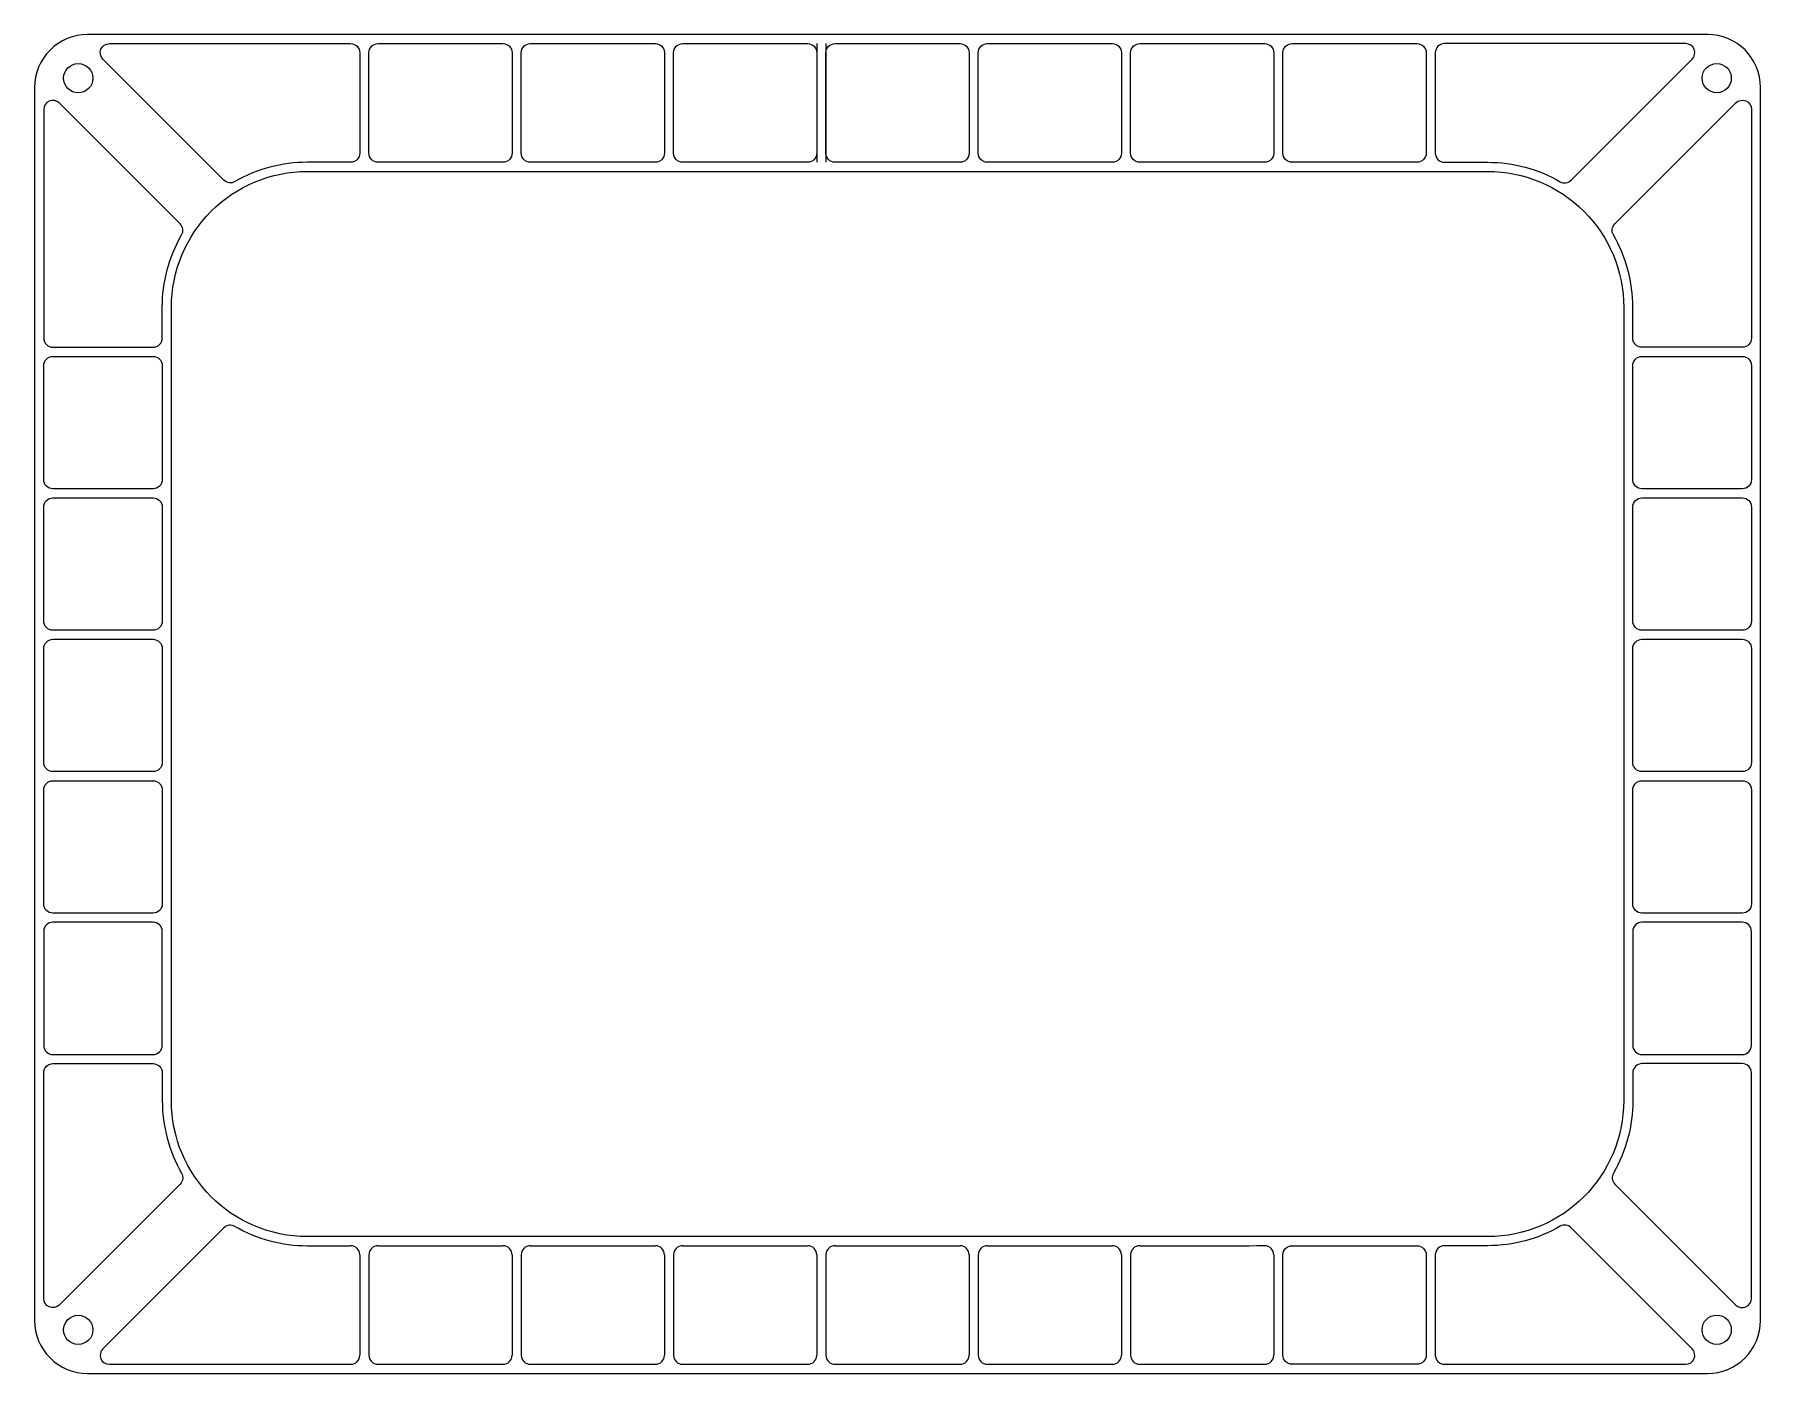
# Model space of a CAD drawing. Header units: millimetres. Extents: x 14 to 203, y 2 to 149.
import ezdxf

# ---------------------------------------------------------------- set-up
doc = ezdxf.new("R2010")
doc.units = ezdxf.units.MM
doc.layers.get('0').update_dxf_attribs({"linetype": 'CONTINUOUS'})

msp = doc.modelspace()

# ---------------------------------------------------------------- linework, layer by layer
for p, q in [((99.87, 147.62), (99.87, 134.62)), ((100.87, 147.62), (100.87, 134.62)), ((21.62, 4.6), (34.87, 17.85)), ((49.77, 14.89), (49.77, 3.89)), ((50.77, 14.89), (50.77, 3.89)), ((66.47, 14.89), (66.47, 3.89)), ((67.47, 14.89), (67.47, 3.89)), ((83.17, 14.89), (83.17, 3.89)), ((84.17, 14.89), (84.17, 3.89)), ((99.87, 14.89), (99.87, 3.89)), ((100.87, 14.89), (100.87, 3.89)), ((116.57, 14.89), (116.57, 3.89)), ((117.57, 14.89), (117.57, 3.89)), ((133.27, 14.89), (133.27, 3.89)), ((134.27, 14.89), (134.27, 3.89)), ((149.97, 14.89), (149.97, 3.89)), ((21.62, 4.6), (21.62, 4.6)), ((22.32, 2.89), (48.77, 2.89)), ((22.32, 2.89), (22.32, 2.89)), ((51.77, 2.89), (65.47, 2.89)), ((68.47, 2.89), (82.17, 2.89)), ((85.17, 2.89), (98.87, 2.89)), ((101.87, 2.89), (115.57, 2.89)), ((118.57, 2.89), (132.27, 2.89)), ((135.27, 2.89), (148.97, 2.89))]:
    msp.add_line(p, q)
for points in [[(14.12, 142.82), (14.12, 7.68, 0.414214), (19.91, 1.89), (197.52, 1.89, 0.414214), (203.32, 7.68), (203.32, 142.83, 0.414214), (197.53, 148.62), (19.91, 148.62, 0.414214)], [(34.87, 132.66), (21.62, 145.91, -0.668179), (22.32, 147.62), (48.77, 147.62, -0.414214), (49.77, 146.62), (49.77, 135.62, -0.414214), (48.77, 134.62), (44.02, 134.62, 0.131398), (36.08, 132.5, -0.339175)], [(50.77, 135.62), (50.77, 146.62, -0.414214), (51.77, 147.62), (65.47, 147.62, -0.414214), (66.47, 146.62), (66.47, 135.62, -0.414214), (65.47, 134.62), (51.77, 134.62, -0.414214)], [(67.47, 135.62), (67.47, 146.62, -0.414214), (68.47, 147.62), (82.17, 147.62, -0.414214), (83.17, 146.62), (83.17, 135.62, -0.414214), (82.17, 134.62), (68.47, 134.62, -0.414214)], [(84.17, 135.62), (84.17, 146.62, -0.414214), (85.17, 147.62), (98.87, 147.62, -0.414214), (99.87, 146.62), (99.87, 135.62, -0.414214), (98.87, 134.62), (85.17, 134.62, -0.414214)], [(100.87, 135.62), (100.87, 146.62, -0.414214), (101.87, 147.62), (115.57, 147.62, -0.414214), (116.57, 146.62), (116.57, 135.62, -0.414214), (115.57, 134.62), (101.87, 134.62, -0.414214)], [(117.57, 135.62), (117.57, 146.62, -0.414214), (118.57, 147.62), (132.27, 147.62, -0.414214), (133.27, 146.62), (133.27, 135.62, -0.414214), (132.27, 134.62), (118.57, 134.62, -0.414214)], [(134.27, 135.62), (134.27, 146.62, -0.414214), (135.27, 147.62), (148.97, 147.62, -0.414214), (149.97, 146.62), (149.97, 135.62, -0.414214), (148.97, 134.62), (135.27, 134.62, -0.414214)], [(150.97, 135.62), (150.97, 146.62, -0.414214), (151.97, 147.62), (165.67, 147.62, -0.414214), (166.67, 146.62), (166.67, 135.62, -0.414214), (165.67, 134.62), (151.97, 134.62, -0.414214)], [(182.56, 132.65), (195.82, 145.91, 0.668179), (195.12, 147.62), (168.67, 147.62, 0.414214), (167.67, 146.62), (167.67, 135.62, 0.414214), (168.67, 134.62), (173.42, 134.62, -0.131499), (181.36, 132.49, 0.339286)], [(30.08, 127.86), (16.82, 141.12, 0.668179), (15.12, 140.41), (15.12, 115.34, 0.414214), (16.12, 114.34), (27.12, 114.34, 0.414214), (28.12, 115.34), (28.12, 118.72, -0.131398), (30.24, 126.65, 0.339175)], [(187.35, 127.87), (200.61, 141.13, -0.668179), (202.32, 140.42), (202.32, 115.34, -0.414214), (201.32, 114.34), (190.32, 114.34, -0.414214), (189.32, 115.34), (189.32, 118.72, 0.131499), (187.19, 126.66, -0.339286)], [(29.12, 118.72, -0.414214), (44.02, 133.62), (173.42, 133.62, -0.414214), (188.32, 118.72), (188.32, 31.79, -0.414184), (173.42, 16.89, -0.000026), (44.02, 16.89, -0.414212), (29.12, 31.79)], [(27.12, 98.84), (16.12, 98.84, -0.414214), (15.12, 99.84), (15.12, 112.34, -0.414214), (16.12, 113.34), (27.12, 113.34, -0.414214), (28.12, 112.34), (28.12, 99.84, -0.414214)], [(201.32, 98.84), (190.32, 98.84, -0.414214), (189.32, 99.84), (189.32, 112.34, -0.414214), (190.32, 113.34), (201.32, 113.34, -0.414214), (202.32, 112.34), (202.32, 99.84, -0.414214)], [(27.12, 83.34), (16.12, 83.34, -0.414214), (15.12, 84.34), (15.12, 96.84, -0.414214), (16.12, 97.84), (27.12, 97.84, -0.414214), (28.12, 96.84), (28.12, 84.34, -0.414214)], [(201.32, 83.34), (190.32, 83.34, -0.414214), (189.32, 84.34), (189.32, 96.84, -0.414214), (190.32, 97.84), (201.32, 97.84, -0.414214), (202.32, 96.84), (202.32, 84.34, -0.414214)], [(27.12, 67.84), (16.12, 67.84, -0.414214), (15.12, 68.84), (15.12, 81.34, -0.414214), (16.12, 82.34), (27.12, 82.34, -0.414214), (28.12, 81.34), (28.12, 68.84, -0.414214)], [(201.32, 67.84), (190.32, 67.84, -0.414214), (189.32, 68.84), (189.32, 81.34, -0.414214), (190.32, 82.34), (201.32, 82.34, -0.414214), (202.32, 81.34), (202.32, 68.84, -0.414214)], [(27.12, 52.34), (16.12, 52.34, -0.414214), (15.12, 53.34), (15.12, 65.84, -0.414214), (16.12, 66.84), (27.12, 66.84, -0.414214), (28.12, 65.84), (28.12, 53.34, -0.414214)], [(201.32, 52.34), (190.32, 52.34, -0.414214), (189.32, 53.34), (189.32, 65.84, -0.414214), (190.32, 66.84), (201.32, 66.84, -0.414214), (202.32, 65.84), (202.32, 53.34, -0.414214)], [(27.12, 51.34), (16.12, 51.34, 0.414214), (15.12, 50.34), (15.12, 37.84, 0.414214), (16.12, 36.84), (27.12, 36.84, 0.414214), (28.12, 37.84), (28.12, 50.34, 0.414214)], [(201.32, 51.34), (190.32, 51.34, 0.414214), (189.32, 50.34), (189.32, 37.84, 0.414214), (190.32, 36.84), (201.32, 36.84, 0.414214), (202.32, 37.84), (202.32, 50.34, 0.414214)], [(30.08, 22.65), (16.82, 9.39, -0.668179), (15.12, 10.1), (15.12, 34.84, -0.414214), (16.12, 35.84), (27.12, 35.84, -0.414214), (28.12, 34.84), (28.12, 31.79, 0.131397), (30.24, 23.85, -0.339174)], [(187.35, 22.65), (200.61, 9.39, 0.668179), (202.32, 10.1), (202.32, 34.84, 0.414214), (201.32, 35.84), (190.32, 35.84, 0.414214), (189.32, 34.84), (189.32, 31.79, -0.13146), (187.19, 23.85, 0.339243)], [(173.42, 15.89), (168.67, 15.89, 0.414214), (167.67, 14.89), (167.67, 3.89, 0.414214), (168.67, 2.89), (195.12, 2.89, 0.668179), (195.82, 4.6), (182.57, 17.86, 0.339286), (181.36, 18.02, -0.131499)], [(151.97, 2.89, -0.414214), (150.97, 3.89), (150.97, 14.89, -0.414214), (151.97, 15.89), (165.67, 15.89, -0.414214), (166.67, 14.89), (166.67, 3.89, -0.414214), (165.67, 2.89)]]:
    msp.add_lwpolyline(points, format="xyb", close=True)
for centre in [(18.91, 143.83), (198.52, 143.84), (18.91, 6.67), (198.52, 6.68)]:
    msp.add_circle(centre, 1.6)
for centre, radius, start, end in [((35.58, 17.14), 1, 60.0559, 135), ((44.02, 31.79), 15.9, 240.0559, 269.9998), ((49.11, 1229035.41), 1229019.52, 269.99976242, 269.99998379), ((48.77, 14.89), 1, 0, 90), ((51.77, 14.89), 1, 90.0001, 180), ((49.11, 1229035.41), 1229019.52, 270.00012365, 270.00076233), ((65.47, 14.89), 1, 0, 90.0008), ((68.47, 14.89), 1, 90.0009, 180), ((49.11, 1229035.41), 1229019.52, 270.00090219, 270.00154087), ((82.17, 14.89), 1, 0, 90.0015), ((85.17, 14.89), 1, 90.0017, 180), ((49.11, 1229035.41), 1229019.52, 270.00168073, 270.00231941), ((98.87, 14.89), 1, 0, 90.0023), ((101.87, 14.89), 1, 90.0025, 180), ((49.11, 1229035.41), 1229019.52, 270.00245927, 270.00309795), ((115.57, 14.89), 1, 0, 90.0031), ((118.57, 14.89), 1, 90.0032, 180), ((49.11, 1229035.41), 1229019.52, 270.0032378, 270.00387649), ((132.27, 14.89), 1, 0, 90.0039), ((135.27, 14.89), 1, 90.004, 180), ((49.11, 1229035.41), 1229019.52, 270.00401634, 270.00465502), ((148.97, 14.89), 1, 0, 90.0047), ((22.32, 3.89), 1, 135, 269.829), ((48.77, 3.89), 1, -90, 0), ((51.77, 3.89), 1, 180, 270), ((65.47, 3.89), 1, -90, 0), ((68.47, 3.89), 1, 180, 270), ((82.17, 3.89), 1, -90, 0), ((85.17, 3.89), 1, 180, 270), ((98.87, 3.89), 1, -90, 0), ((101.87, 3.89), 1, 180, 270), ((115.57, 3.89), 1, -90, 0), ((118.57, 3.89), 1, 180, 270), ((132.27, 3.89), 1, -90, 0), ((135.27, 3.89), 1, 180, 270), ((148.97, 3.89), 1, -90, 0)]:
    msp.add_arc(centre, radius, start, end)

doc.saveas('drawing.dxf')
